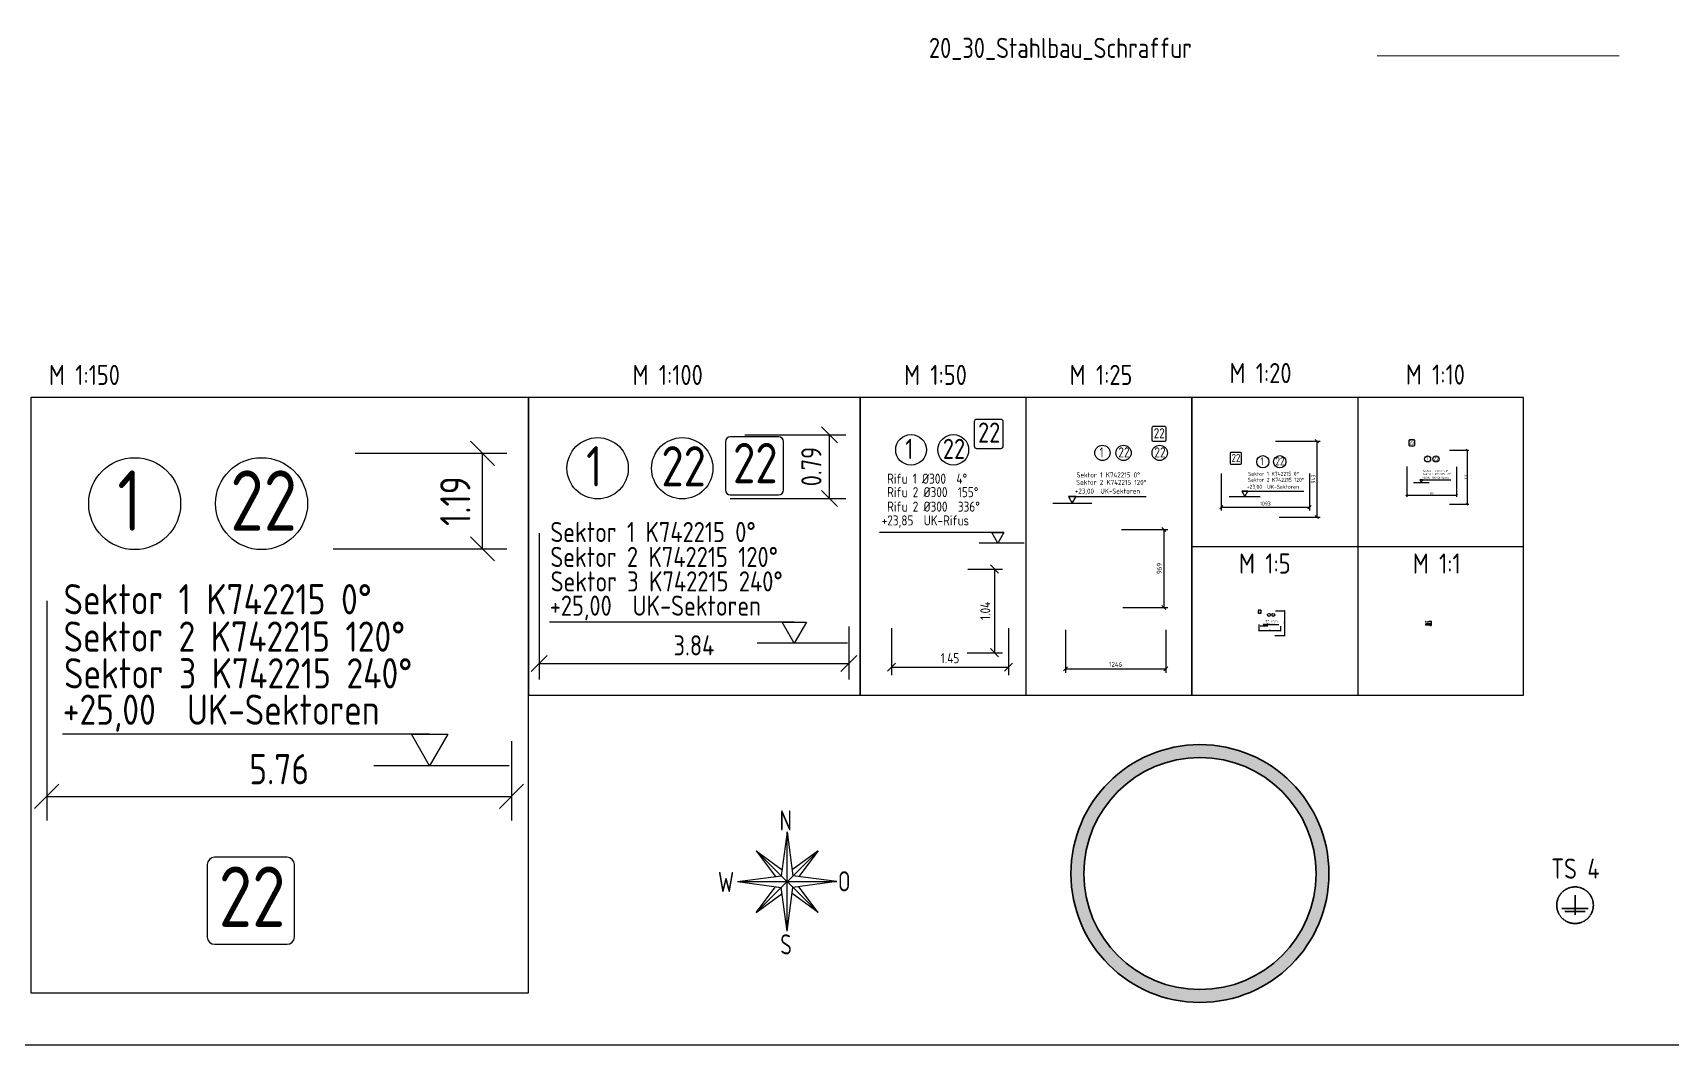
# Model space of a CAD drawing. Header units: millimetres. Extents: x -139278 to 641613, y -260926 to 217780.
# Drawn here: x 17982 to 38300, y -39772 to -27207 of the extents above; entities that cross this region are included whole.
import ezdxf
from ezdxf.enums import TextEntityAlignment as Align

# ---------------------------------------------------------------- set-up
doc = ezdxf.new("R2010")
doc.units = ezdxf.units.MM
doc.linetypes.add('ACAD_ISO09W100', pattern=[45, 24, -3, 6, -3, 6, -3])
doc.layers.add('00_Hilfskonstruktion', color=31, linetype='Continuous', plot=False)
for name, color, linetype, lineweight in [('00_Text_PapierBereich', 7, 'Continuous', 25), ('10_30_Bemassung_1', 7, 'Continuous', 25), ('10_30_Text_1', 7, 'Continuous', 25), ('10_30_Text_2', 2, 'Continuous', 25), ('20_30_Blitzschutz_Erdung', 7, 'ACAD_ISO09W100', 35), ('20_30_Stahlbau Schraffur', 7, 'Continuous', 18), ('20_30_Text_2', 7, 'Continuous', 25)]:
    doc.layers.add(name, color=color, linetype=linetype, lineweight=lineweight)
doc.styles.add('ISOCP', font='ISOCP', dxfattribs={"width": 0.9})
doc.dimstyles.new('M_001', dxfattribs={"dimtxt": 2.5, "dimasz": 2, "dimexe": 2, "dimexo": 2, "dimgap": 1, "dimtad": 1, "dimdec": 0, "dimzin": 1, "dimdsep": 46, "dimtxsty": 'ISOCP', "dimblk": 'OBLIQUE', "dimcen": 2.5, "dimclrd": 256, "dimclre": 256, "dimclrt": 256, "dimadec": 0, "dimazin": 0, "dimtfac": 1, "dimtdec": 0, "dimtmove": 2, "dimatfit": 3, "dimfxl": 0, "dimtolj": 1, "dimtzin": 0, "dimarcsym": 0})
doc.dimstyles.new('M_005', dxfattribs={"dimscale": 5, "dimtxt": 2.5, "dimasz": 2, "dimexe": 2, "dimexo": 2, "dimgap": 1, "dimtad": 1, "dimdec": 0, "dimzin": 1, "dimdsep": 46, "dimtxsty": 'ISOCP', "dimblk": 'OBLIQUE', "dimcen": 2.5, "dimclrd": 256, "dimclre": 256, "dimclrt": 256, "dimadec": 0, "dimazin": 0, "dimtfac": 1, "dimtdec": 0, "dimtmove": 2, "dimatfit": 3, "dimfxl": 0, "dimtolj": 1, "dimtzin": 0, "dimarcsym": 0})
doc.dimstyles.new('M_010', dxfattribs={"dimscale": 10, "dimtxt": 2.5, "dimasz": 2, "dimexe": 2, "dimexo": 2, "dimgap": 1, "dimtad": 1, "dimdec": 0, "dimzin": 1, "dimdsep": 46, "dimtxsty": 'ISOCP', "dimblk": 'OBLIQUE', "dimcen": 2.5, "dimclrd": 256, "dimclre": 256, "dimclrt": 256, "dimadec": 0, "dimazin": 0, "dimtfac": 1, "dimtdec": 0, "dimtmove": 2, "dimatfit": 3, "dimfxl": 0, "dimtolj": 1, "dimtzin": 0, "dimarcsym": 0})
doc.dimstyles.new('M_020', dxfattribs={"dimscale": 20, "dimtxt": 2.5, "dimasz": 2, "dimexe": 2, "dimexo": 2, "dimgap": 1, "dimtad": 1, "dimdec": 0, "dimzin": 1, "dimdsep": 46, "dimtxsty": 'ISOCP', "dimblk": 'OBLIQUE', "dimcen": 2.5, "dimclrd": 256, "dimclre": 256, "dimclrt": 256, "dimadec": 0, "dimazin": 0, "dimtfac": 1, "dimtdec": 0, "dimtmove": 2, "dimatfit": 3, "dimfxl": 0, "dimtolj": 1, "dimtzin": 0, "dimarcsym": 0})
doc.dimstyles.new('M_025', dxfattribs={"dimscale": 25, "dimtxt": 2.5, "dimasz": 2, "dimexe": 2, "dimexo": 2, "dimgap": 1, "dimtad": 1, "dimdec": 0, "dimzin": 1, "dimdsep": 46, "dimtxsty": 'ISOCP', "dimblk": 'OBLIQUE', "dimcen": 2.5, "dimclrd": 256, "dimclre": 256, "dimclrt": 256, "dimadec": 0, "dimazin": 0, "dimtfac": 1, "dimtdec": 0, "dimtmove": 2, "dimatfit": 3, "dimfxl": 0, "dimtolj": 1, "dimtzin": 0, "dimarcsym": 0})
doc.dimstyles.new('M_050', dxfattribs={"dimscale": 50, "dimtxt": 2.5, "dimasz": 2, "dimexe": 2, "dimexo": 2, "dimgap": 1, "dimtad": 1, "dimlfac": 0.001, "dimzin": 1, "dimdsep": 46, "dimtxsty": 'ISOCP', "dimblk": 'OBLIQUE', "dimcen": 2.5, "dimclrd": 256, "dimclre": 256, "dimclrt": 256, "dimadec": 0, "dimazin": 0, "dimtfac": 1, "dimtmove": 2, "dimatfit": 3, "dimfxl": 0, "dimtolj": 1, "dimtzin": 0, "dimarcsym": 0})
doc.dimstyles.new('M_100', dxfattribs={"dimscale": 100, "dimtxt": 2.5, "dimasz": 2, "dimexe": 2, "dimexo": 2, "dimgap": 1, "dimtad": 1, "dimlfac": 0.001, "dimzin": 1, "dimdsep": 46, "dimtxsty": 'ISOCP', "dimblk": 'OBLIQUE', "dimcen": 2.5, "dimclrd": 256, "dimclre": 256, "dimclrt": 256, "dimadec": 0, "dimazin": 0, "dimtfac": 1, "dimtmove": 2, "dimatfit": 3, "dimfxl": 0, "dimtolj": 1, "dimtzin": 0, "dimarcsym": 0})
doc.dimstyles.new('M_150', dxfattribs={"dimscale": 150, "dimtxt": 2.5, "dimasz": 2, "dimexe": 2, "dimexo": 2, "dimgap": 1, "dimtad": 1, "dimlfac": 0.001, "dimzin": 1, "dimdsep": 46, "dimtxsty": 'ISOCP', "dimblk": 'OBLIQUE', "dimcen": 2.5, "dimclrd": 256, "dimclre": 256, "dimclrt": 256, "dimadec": 0, "dimazin": 0, "dimtfac": 1, "dimtmove": 2, "dimatfit": 3, "dimfxl": 0, "dimtolj": 1, "dimtzin": 0, "dimarcsym": 0})

# ---------------------------------------------------------------- blocks, each defined once
blk = doc.blocks.new('_OBLIQUE')
at = {"color": 0, "linetype": 'ByBlock'}
blk.add_line((-0.5, -0.5), (0.5, 0.5), dxfattribs=at)
blk = doc.blocks.new('*D10')
at = {"layer": '10_30_Bemassung_1', "lineweight": -2}
for p, q in [((26810, -32196), (28062, -32196)), ((27862, -32986), (27862, -32196)), ((26628, -32986), (28062, -32986))]:
    blk.add_line(p, q, dxfattribs=at)
at = {"layer": 'Defpoints', "color": 0}
for p in [(26610, -32196), (27862, -32196), (26428, -32986)]:
    blk.add_point(p, dxfattribs=at)
at = {"layer": '10_30_Bemassung_1', "lineweight": -2, "xscale": 200, "yscale": 200, "zscale": 200}
for p, rotation in [((27862, -32196), 90), ((27862, -32986), 270)]:
    blk.add_blockref('_OBLIQUE', p, dxfattribs=dict(at, rotation=rotation))
at = {"layer": '10_30_Bemassung_1', "insert": (27637, -32591), "char_height": 250, "attachment_point": 5, "rotation": 90, "style": 'ISOCP'}
blk.add_mtext('\\A1;0.79', dxfattribs=at)
blk = doc.blocks.new('*D11')
at = {"layer": '10_30_Bemassung_1', "lineweight": -2}
for p, q in [((24260, -33416), (24260, -35234)), ((28102, -34576), (28102, -35234)), ((24260, -35034), (28102, -35034))]:
    blk.add_line(p, q, dxfattribs=at)
at = {"layer": 'Defpoints', "color": 0}
for p in [(24260, -33216), (28102, -34376), (28102, -35034)]:
    blk.add_point(p, dxfattribs=at)
at = {"layer": '10_30_Bemassung_1', "lineweight": -2, "xscale": 200, "yscale": 200, "zscale": 200, "rotation": 180}
blk.add_blockref('_OBLIQUE', (24260, -35034), dxfattribs=at)
at = {"layer": '10_30_Bemassung_1', "lineweight": -2, "xscale": 200, "yscale": 200, "zscale": 200}
blk.add_blockref('_OBLIQUE', (28102, -35034), dxfattribs=at)
at = {"layer": '10_30_Bemassung_1', "insert": (26181, -34809), "char_height": 250, "attachment_point": 5, "style": 'ISOCP'}
blk.add_mtext('\\A1;3.84', dxfattribs=at)
blk = doc.blocks.new('*D12')
at = {"layer": '10_30_Bemassung_1', "lineweight": -2}
for p, q in [((29579, -33862), (30006, -33862)), ((29906, -33862), (29906, -34900)), ((29569, -34900), (30006, -34900))]:
    blk.add_line(p, q, dxfattribs=at)
at = {"layer": 'Defpoints', "color": 0}
for p in [(29479, -33862), (29469, -34900), (29906, -34900)]:
    blk.add_point(p, dxfattribs=at)
at = {"layer": '10_30_Bemassung_1', "lineweight": -2, "xscale": 100, "yscale": 100, "zscale": 100}
for p, rotation in [((29906, -33862), 90), ((29906, -34900), 270)]:
    blk.add_blockref('_OBLIQUE', p, dxfattribs=dict(at, rotation=rotation))
at = {"layer": '10_30_Bemassung_1', "insert": (29793, -34381), "char_height": 125, "attachment_point": 5, "rotation": 90, "style": 'ISOCP'}
blk.add_mtext('\\A1;1.04', dxfattribs=at)
blk = doc.blocks.new('*D13')
at = {"layer": '10_30_Bemassung_1', "lineweight": -2}
for p, q in [((28629, -34596), (28629, -35181)), ((30082, -34596), (30082, -35181)), ((28629, -35081), (30082, -35081))]:
    blk.add_line(p, q, dxfattribs=at)
at = {"layer": 'Defpoints', "color": 0}
for p in [(28629, -34496), (30082, -34496), (30082, -35081)]:
    blk.add_point(p, dxfattribs=at)
at = {"layer": '10_30_Bemassung_1', "lineweight": -2, "xscale": 100, "yscale": 100, "zscale": 100, "rotation": 180}
blk.add_blockref('_OBLIQUE', (28629, -35081), dxfattribs=at)
at = {"layer": '10_30_Bemassung_1', "lineweight": -2, "xscale": 100, "yscale": 100, "zscale": 100}
blk.add_blockref('_OBLIQUE', (30082, -35081), dxfattribs=at)
at = {"layer": '10_30_Bemassung_1', "insert": (29356, -34968), "char_height": 125, "attachment_point": 5, "style": 'ISOCP'}
blk.add_mtext('\\A1;1.45', dxfattribs=at)
blk = doc.blocks.new('*D14')
at = {"layer": '10_30_Bemassung_1', "lineweight": -2}
for p, q in [((31484, -33371), (32057, -33371)), ((32007, -33371), (32007, -34340)), ((31498, -34340), (32057, -34340))]:
    blk.add_line(p, q, dxfattribs=at)
at = {"layer": 'Defpoints', "color": 0}
for p in [(31434, -33371), (31448, -34340), (32007, -34340)]:
    blk.add_point(p, dxfattribs=at)
at = {"layer": '10_30_Bemassung_1', "lineweight": -2, "xscale": 50, "yscale": 50, "zscale": 50}
for p, rotation in [((32007, -33371), 90), ((32007, -34340), 270)]:
    blk.add_blockref('_OBLIQUE', p, dxfattribs=dict(at, rotation=rotation))
at = {"layer": '10_30_Bemassung_1', "insert": (31951, -33855), "char_height": 62.5, "attachment_point": 5, "rotation": 90, "style": 'ISOCP'}
blk.add_mtext('\\A1;969', dxfattribs=at)
blk = doc.blocks.new('*D15')
at = {"layer": '10_30_Bemassung_1', "lineweight": -2}
for p, q in [((30788, -34618), (30788, -35152)), ((32033, -34618), (32033, -35152)), ((30788, -35102), (32033, -35102))]:
    blk.add_line(p, q, dxfattribs=at)
at = {"layer": 'Defpoints', "color": 0}
for p in [(30788, -34568), (32033, -34568), (32033, -35102)]:
    blk.add_point(p, dxfattribs=at)
at = {"layer": '10_30_Bemassung_1', "lineweight": -2, "xscale": 50, "yscale": 50, "zscale": 50, "rotation": 180}
blk.add_blockref('_OBLIQUE', (30788, -35102), dxfattribs=at)
at = {"layer": '10_30_Bemassung_1', "lineweight": -2, "xscale": 50, "yscale": 50, "zscale": 50}
blk.add_blockref('_OBLIQUE', (32033, -35102), dxfattribs=at)
at = {"layer": '10_30_Bemassung_1', "insert": (31410, -35046), "char_height": 62.5, "attachment_point": 5, "style": 'ISOCP'}
blk.add_mtext('\\A1;1246', dxfattribs=at)
blk = doc.blocks.new('*D16')
at = {"layer": '10_30_Bemassung_1', "lineweight": -2}
for p, q in [((33394, -32274), (33946, -32274)), ((33906, -32274), (33906, -33217)), ((33438, -33217), (33946, -33217))]:
    blk.add_line(p, q, dxfattribs=at)
at = {"layer": 'Defpoints', "color": 0}
for p in [(33354, -32274), (33398, -33217), (33906, -33217)]:
    blk.add_point(p, dxfattribs=at)
at = {"layer": '10_30_Bemassung_1', "lineweight": -2, "xscale": 40, "yscale": 40, "zscale": 40}
for p, rotation in [((33906, -32274), 90), ((33906, -33217), 270)]:
    blk.add_blockref('_OBLIQUE', p, dxfattribs=dict(at, rotation=rotation))
at = {"layer": '10_30_Bemassung_1', "insert": (33861, -32745), "char_height": 50, "attachment_point": 5, "rotation": 90, "style": 'ISOCP'}
blk.add_mtext('\\A1;943', dxfattribs=at)
blk = doc.blocks.new('*D17')
at = {"layer": '10_30_Bemassung_1', "lineweight": -2}
for p, q in [((32720, -32678), (32720, -33135)), ((33813, -32678), (33813, -33135)), ((32720, -33095), (33813, -33095))]:
    blk.add_line(p, q, dxfattribs=at)
at = {"layer": 'Defpoints', "color": 0}
for p in [(32720, -32638), (33813, -32638), (33813, -33095)]:
    blk.add_point(p, dxfattribs=at)
at = {"layer": '10_30_Bemassung_1', "lineweight": -2, "xscale": 40, "yscale": 40, "zscale": 40, "rotation": 180}
blk.add_blockref('_OBLIQUE', (32720, -33095), dxfattribs=at)
at = {"layer": '10_30_Bemassung_1', "lineweight": -2, "xscale": 40, "yscale": 40, "zscale": 40}
blk.add_blockref('_OBLIQUE', (33813, -33095), dxfattribs=at)
at = {"layer": '10_30_Bemassung_1', "insert": (33266, -33050), "char_height": 50, "attachment_point": 5, "style": 'ISOCP'}
blk.add_mtext('\\A1;1093', dxfattribs=at)
blk = doc.blocks.new('*D18')
at = {"layer": '10_30_Bemassung_1', "lineweight": -2}
for p, q in [((35552, -32385), (35788, -32385)), ((35768, -32385), (35768, -33057)), ((35550, -33057), (35788, -33057))]:
    blk.add_line(p, q, dxfattribs=at)
at = {"layer": 'Defpoints', "color": 0}
for p in [(35532, -32385), (35530, -33057), (35768, -33057)]:
    blk.add_point(p, dxfattribs=at)
at = {"layer": '10_30_Bemassung_1', "lineweight": -2, "xscale": 20, "yscale": 20, "zscale": 20}
for p, rotation in [((35768, -32385), 90), ((35768, -33057), 270)]:
    blk.add_blockref('_OBLIQUE', p, dxfattribs=dict(at, rotation=rotation))
at = {"layer": '10_30_Bemassung_1', "insert": (35746, -32721), "char_height": 25, "attachment_point": 5, "rotation": 90, "style": 'ISOCP'}
blk.add_mtext('\\A1;672', dxfattribs=at)
blk = doc.blocks.new('*D19')
at = {"layer": '10_30_Bemassung_1', "lineweight": -2}
for p, q in [((35020, -32588), (35020, -32965)), ((35638, -32592), (35638, -32965)), ((35020, -32945), (35638, -32945))]:
    blk.add_line(p, q, dxfattribs=at)
at = {"layer": 'Defpoints', "color": 0}
for p in [(35020, -32568), (35638, -32572), (35638, -32945)]:
    blk.add_point(p, dxfattribs=at)
at = {"layer": '10_30_Bemassung_1', "lineweight": -2, "xscale": 20, "yscale": 20, "zscale": 20, "rotation": 180}
blk.add_blockref('_OBLIQUE', (35020, -32945), dxfattribs=at)
at = {"layer": '10_30_Bemassung_1', "lineweight": -2, "xscale": 20, "yscale": 20, "zscale": 20}
blk.add_blockref('_OBLIQUE', (35638, -32945), dxfattribs=at)
at = {"layer": '10_30_Bemassung_1', "insert": (35329, -32922), "char_height": 25, "attachment_point": 5, "style": 'ISOCP'}
blk.add_mtext('\\A1;618', dxfattribs=at)
blk = doc.blocks.new('*D20')
at = {"layer": '10_30_Bemassung_1', "lineweight": -2}
for p, q in [((33392, -34380), (33513, -34380)), ((33503, -34380), (33503, -34686)), ((33384, -34686), (33513, -34686))]:
    blk.add_line(p, q, dxfattribs=at)
at = {"layer": 'Defpoints', "color": 0}
for p in [(33382, -34380), (33374, -34686), (33503, -34686)]:
    blk.add_point(p, dxfattribs=at)
at = {"layer": '10_30_Bemassung_1', "lineweight": -2, "xscale": 10, "yscale": 10, "zscale": 10}
for p, rotation in [((33503, -34380), 90), ((33503, -34686), 270)]:
    blk.add_blockref('_OBLIQUE', p, dxfattribs=dict(at, rotation=rotation))
at = {"layer": '10_30_Bemassung_1', "insert": (33492, -34533), "char_height": 12.5, "attachment_point": 5, "rotation": 90, "style": 'ISOCP'}
blk.add_mtext('\\A1;306', dxfattribs=at)
blk = doc.blocks.new('*D21')
at = {"layer": '10_30_Bemassung_1', "lineweight": -2}
for p, q in [((33186, -34550), (33186, -34634)), ((33186, -34624), (33453, -34624)), ((33453, -34573), (33453, -34634))]:
    blk.add_line(p, q, dxfattribs=at)
at = {"layer": 'Defpoints', "color": 0}
for p in [(33186, -34540), (33453, -34563), (33453, -34624)]:
    blk.add_point(p, dxfattribs=at)
at = {"layer": '10_30_Bemassung_1', "lineweight": -2, "xscale": 10, "yscale": 10, "zscale": 10, "rotation": 180}
blk.add_blockref('_OBLIQUE', (33186, -34624), dxfattribs=at)
at = {"layer": '10_30_Bemassung_1', "lineweight": -2, "xscale": 10, "yscale": 10, "zscale": 10}
blk.add_blockref('_OBLIQUE', (33453, -34624), dxfattribs=at)
at = {"layer": '10_30_Bemassung_1', "insert": (33319, -34613), "char_height": 12.5, "attachment_point": 5, "style": 'ISOCP'}
blk.add_mtext('\\A1;267', dxfattribs=at)
blk = doc.blocks.new('*D22')
at = {"layer": '10_30_Bemassung_1', "lineweight": -2}
for p, q in [((35294, -34509), (35323, -34509)), ((35321, -34509), (35321, -34562)), ((35304, -34562), (35323, -34562))]:
    blk.add_line(p, q, dxfattribs=at)
at = {"layer": 'Defpoints', "color": 0}
for p in [(35292, -34509), (35302, -34562), (35321, -34562)]:
    blk.add_point(p, dxfattribs=at)
at = {"layer": '10_30_Bemassung_1', "lineweight": -2, "xscale": 2, "yscale": 2, "zscale": 2}
for p, rotation in [((35321, -34509), 90), ((35321, -34562), 270)]:
    blk.add_blockref('_OBLIQUE', p, dxfattribs=dict(at, rotation=rotation))
at = {"layer": '10_30_Bemassung_1', "insert": (35319, -34535), "char_height": 2.5, "attachment_point": 5, "rotation": 90, "style": 'ISOCP'}
blk.add_mtext('\\A1;53', dxfattribs=at)
blk = doc.blocks.new('*D23')
at = {"layer": '10_30_Bemassung_1', "lineweight": -2}
for p, q in [((35252, -34540), (35252, -34557)), ((35309, -34531), (35309, -34557)), ((35252, -34555), (35309, -34555))]:
    blk.add_line(p, q, dxfattribs=at)
at = {"layer": 'Defpoints', "color": 0}
for p in [(35252, -34538), (35309, -34529), (35309, -34555)]:
    blk.add_point(p, dxfattribs=at)
at = {"layer": '10_30_Bemassung_1', "lineweight": -2, "xscale": 2, "yscale": 2, "zscale": 2, "rotation": 180}
blk.add_blockref('_OBLIQUE', (35252, -34555), dxfattribs=at)
at = {"layer": '10_30_Bemassung_1', "lineweight": -2, "xscale": 2, "yscale": 2, "zscale": 2}
blk.add_blockref('_OBLIQUE', (35309, -34555), dxfattribs=at)
at = {"layer": '10_30_Bemassung_1', "insert": (35280, -34553), "char_height": 2.5, "attachment_point": 5, "style": 'ISOCP'}
blk.add_mtext('\\A1;56', dxfattribs=at)
blk = doc.blocks.new('*D26')
at = {"layer": '10_30_Bemassung_1', "lineweight": -2}
for p, q in [((21980, -32426), (23859, -32426)), ((23559, -33612), (23559, -32426)), ((21707, -33612), (23859, -33612))]:
    blk.add_line(p, q, dxfattribs=at)
at = {"layer": 'Defpoints', "color": 0}
for p in [(21680, -32426), (23559, -32426), (21407, -33612)]:
    blk.add_point(p, dxfattribs=at)
at = {"layer": '10_30_Bemassung_1', "lineweight": -2, "xscale": 300, "yscale": 300, "zscale": 300}
for p, rotation in [((23559, -32426), 90), ((23559, -33612), 270)]:
    blk.add_blockref('_OBLIQUE', p, dxfattribs=dict(at, rotation=rotation))
at = {"layer": '10_30_Bemassung_1', "insert": (23221, -33019), "char_height": 375, "attachment_point": 5, "rotation": 90, "style": 'ISOCP'}
blk.add_mtext('\\A1;1.19', dxfattribs=at)
blk = doc.blocks.new('*D27')
at = {"layer": '10_30_Bemassung_1', "lineweight": -2}
for p, q in [((18155, -34257), (18155, -36983)), ((23918, -35997), (23918, -36983)), ((18155, -36683), (23918, -36683))]:
    blk.add_line(p, q, dxfattribs=at)
at = {"layer": 'Defpoints', "color": 0}
for p in [(18155, -33957), (23918, -35697), (23918, -36683)]:
    blk.add_point(p, dxfattribs=at)
at = {"layer": '10_30_Bemassung_1', "lineweight": -2, "xscale": 300, "yscale": 300, "zscale": 300, "rotation": 180}
blk.add_blockref('_OBLIQUE', (18155, -36683), dxfattribs=at)
at = {"layer": '10_30_Bemassung_1', "lineweight": -2, "xscale": 300, "yscale": 300, "zscale": 300}
blk.add_blockref('_OBLIQUE', (23918, -36683), dxfattribs=at)
at = {"layer": '10_30_Bemassung_1', "insert": (21037, -36346), "char_height": 375, "attachment_point": 5, "style": 'ISOCP'}
blk.add_mtext('\\A1;5.76', dxfattribs=at)
blk = doc.blocks.new('Kartenkreis')
at = {"layer": '00_Text_PapierBereich'}
h = blk.add_hatch(color=180, dxfattribs=at)
h.paths.add_polyline_path([(2000, 0, 1), (-2000, 0, 1)])
h.paths.add_polyline_path([(-1800, 0, -1), (1800, 0, -1)], flags=16)
at = {"layer": '20_30_Text_2', "lineweight": 35, "ltscale": 0.3}
for radius in [2000, 1800]:
    blk.add_circle((0, 0), radius, dxfattribs=at)

msp = doc.modelspace()

# ---------------------------------------------------------------- linework, layer by layer
for p, q in [((30298.856, -35427.988), (30298.856, -31734.788)), ((34412.53, -31734.788), (34412.53, -35427.988)), ((32355.693, -33581.388), (36469.367, -33581.388))]:
    msp.add_line(p, q)
for points in [[(17957.833, -39121.188), (24128.345, -39121.188), (24128.345, -31734.788), (17957.833, -31734.788)], [(24128.345, -35427.988), (28242.019, -35427.988), (28242.019, -31734.788), (24128.345, -31734.788)], [(28242.019, -35427.988), (32355.693, -35427.988), (32355.693, -31734.788), (28242.019, -31734.788)], [(32355.693, -35427.988), (36469.367, -35427.988), (36469.367, -31734.788), (32355.693, -31734.788)]]:
    msp.add_lwpolyline(points, close=True)
at = {"layer": '00_Hilfskonstruktion'}
msp.add_lwpolyline([(-1311.381, -10318.745), (62337.413, -10318.745), (62337.413, -39771.866), (-1311.381, -39771.866)], close=True, dxfattribs=at)
at = {"layer": '00_Text_PapierBereich'}
for p, q in [((27336.299, -37124.347), (27263.729, -37668.652)), ((27336.299, -38358.097), (27336.299, -37124.347)), ((27336.299, -37124.347), (27408.869, -37668.652)), ((26953.203, -37358.126), (27719.395, -38124.318)), ((26953.203, -38124.318), (27719.395, -37358.126)), ((26953.203, -37358.126), (27273.505, -37595.331)), ((26953.203, -37358.126), (27190.408, -37678.428)), ((27719.395, -37358.126), (27399.093, -37595.331)), ((27719.395, -37358.126), (27482.19, -37678.428)), ((26719.424, -37741.222), (27263.729, -37668.652)), ((26719.424, -37741.222), (27263.729, -37813.792)), ((26719.424, -37741.222), (27953.174, -37741.222)), ((27953.174, -37741.222), (27408.869, -37668.652)), ((27953.174, -37741.222), (27408.869, -37813.792)), ((26953.203, -38124.318), (27190.408, -37804.016)), ((26953.203, -38124.318), (27273.505, -37887.113)), ((27336.299, -38358.097), (27263.729, -37813.792)), ((27336.299, -38358.097), (27408.869, -37813.792)), ((27719.395, -38124.318), (27399.093, -37887.113)), ((27719.395, -38124.318), (27482.19, -37804.016))]:
    msp.add_line(p, q, dxfattribs=at)
for points in [[(27336.299, -37124.347), (27336.299, -37741.222), (27263.729, -37668.652), (27336.299, -37124.347)], [(26953.203, -37358.126), (27263.729, -37668.652), (27190.408, -37678.428), (26953.203, -37358.126)], [(27719.395, -37358.126), (27408.869, -37668.652), (27399.093, -37595.331), (27719.395, -37358.126)], [(26719.424, -37741.222), (27336.299, -37741.222), (27263.729, -37813.792), (26719.424, -37741.222)], [(27953.174, -37741.222), (27336.299, -37741.222), (27408.869, -37668.652), (27953.174, -37741.222)], [(27336.299, -38358.097), (27336.299, -37741.222), (27408.869, -37813.792), (27336.299, -38358.097)], [(26953.203, -38124.318), (27263.729, -37813.792), (27273.505, -37887.113), (26953.203, -38124.318)], [(27719.395, -38124.318), (27408.869, -37813.792), (27482.19, -37804.016), (27719.395, -38124.318)]]:
    msp.add_solid(points, dxfattribs=at)
at = {"layer": '10_30_Text_1'}
for p, q in [((32972.713, -32895.408), (33744.4, -32895.408)), ((35103.169, -32787.206), (35296.091, -32787.206)), ((35180.815, -32754.618), (35566.659, -32754.618)), ((30631.362, -33043.7), (31113.667, -33043.7)), ((30825.477, -32962.23), (31790.087, -32962.23)), ((32817.421, -32960.585), (33203.264, -32960.585)), ((30023.356, -33409.613), (28479.98, -33409.613)), ((30277.329, -33539.967), (29717.305, -33539.967)), ((27424.533, -34520.041), (24390.586, -34520.041)), ((35263.905, -34539.014), (35302.489, -34539.014)), ((33201.641, -34568.727), (33298.102, -34568.727)), ((33240.464, -34552.433), (33433.386, -34552.433)), ((35256.14, -34542.273), (35275.432, -34542.273)), ((28083, -34780.748), (26962.952, -34780.748)), ((22902.116, -35912.668), (18351.195, -35912.668)), ((23889.816, -36303.728), (22209.744, -36303.728))]:
    msp.add_line(p, q, dxfattribs=at)
for points in [[(33010.342, -32960.585), (33047.972, -32895.408), (32972.713, -32895.408)], [(35199.63, -32787.206), (35218.445, -32754.618), (35180.815, -32754.618)], [(30872.514, -33043.7), (30919.551, -32962.23), (30825.477, -32962.23)], [(29948.096, -33539.967), (29872.836, -33409.613), (30023.356, -33409.613)], [(27424.533, -34780.748), (27274.014, -34520.041), (27575.052, -34520.041)], [(35265.786, -34542.273), (35267.668, -34539.014), (35263.905, -34539.014)], [(33249.872, -34568.727), (33259.279, -34552.433), (33240.464, -34552.433)], [(22902.116, -36303.728), (22676.337, -35912.668), (23127.895, -35912.668)]]:
    msp.add_lwpolyline(points, close=True, dxfattribs=at)
at = {"layer": '10_30_Text_2'}
for points in [[(29686.182, -32365.132), (29986.182, -32365.132, 0.414213562), (30016.182, -32335.132), (30016.182, -32035.132, 0.414213562), (29986.182, -32005.132), (29686.182, -32005.132, 0.414213562), (29656.182, -32035.132), (29656.182, -32335.132, 0.414213562)], [(31873.002, -32275.132), (32023.002, -32275.132, 0.414213562), (32038.002, -32260.132), (32038.002, -32110.132, 0.414213562), (32023.002, -32095.132), (31873.002, -32095.132, 0.414213562), (31858.002, -32110.132), (31858.002, -32260.132, 0.414213562)], [(26630.903, -32940.875), (27230.903, -32940.875, 0.414213562), (27290.903, -32880.875), (27290.903, -32280.875, 0.414213562), (27230.903, -32220.875), (26630.903, -32220.875, 0.414213562), (26570.903, -32280.875), (26570.903, -32880.875, 0.414213562)], [(35052.944, -32332.115), (35112.944, -32332.115, 0.414213562), (35118.944, -32326.115), (35118.944, -32266.115, 0.414213562), (35112.944, -32260.115), (35052.944, -32260.115, 0.414213562), (35046.944, -32266.115), (35046.944, -32326.115, 0.414213562)], [(32840.212, -32561.851), (32960.212, -32561.851, 0.414213562), (32972.212, -32549.851), (32972.212, -32429.851, 0.414213562), (32960.212, -32417.851), (32840.212, -32417.851, 0.414213562), (32828.212, -32429.851), (32828.212, -32549.851, 0.414213562)], [(33181.881, -34410.242), (33211.881, -34410.242, 0.414213562), (33214.881, -34407.242), (33214.881, -34377.242, 0.414213562), (33211.881, -34374.242), (33181.881, -34374.242, 0.414213562), (33178.881, -34377.242), (33178.881, -34407.242, 0.414213562)], [(35251.901, -34518.886), (35257.901, -34518.886, 0.414213562), (35258.501, -34518.286), (35258.501, -34512.286, 0.414213562), (35257.901, -34511.686), (35251.901, -34511.686, 0.414213562), (35251.301, -34512.286), (35251.301, -34518.286, 0.414213562)], [(20235.218, -38519.036), (21135.218, -38519.036, 0.414213562), (21225.218, -38429.036), (21225.218, -37529.036, 0.414213562), (21135.218, -37439.036), (20235.218, -37439.036, 0.414213562), (20145.218, -37529.036), (20145.218, -38429.036, 0.414213562)]]:
    msp.add_lwpolyline(points, format="xyb", close=True, dxfattribs=at)
for centre, radius in [((24986.497, -32611.99), 380.254), ((26035.759, -32611.99), 380.254), ((28872.361, -32383.296), 190.127), ((29396.992, -32383.296), 190.127), ((19245.062, -33050.591), 570.381), ((20818.955, -33050.591), 570.381), ((31245.962, -32420.982), 95.064), ((31508.277, -32420.982), 95.064), ((31955.859, -32420.982), 95.064), ((33234.776, -32530.318), 76.051), ((33444.628, -32530.318), 76.051), ((35278.257, -32495.695), 38.025), ((35383.183, -32495.695), 38.025), ((33311.779, -34431.23), 19.013), ((33364.242, -34431.23), 19.013), ((35276.013, -34518.593), 3.803), ((35286.506, -34518.593), 3.803)]:
    msp.add_circle(centre, radius, dxfattribs=at)
at = {"layer": '20_30_Blitzschutz_Erdung'}
for p, q in [((37106.657, -37909.159), (37106.657, -38153)), ((36942.682, -38073.134), (37270.631, -38073.134)), ((36981.641, -38112.092), (37231.673, -38112.092))]:
    msp.add_line(p, q, dxfattribs=at)
msp.add_circle((37106.751, -38033.877), 227.01, dxfattribs=at)
at = {"layer": '20_30_Stahlbau Schraffur'}
msp.add_line((34653.104, -27494.897), (37653.104, -27494.897), dxfattribs=at)

# ---------------------------------------------------------------- block references
at = {"layer": '10_30_Text_1', "xscale": 0.7999999999883585, "yscale": 0.7999999999883585, "zscale": 0.8}
msp.add_blockref('Kartenkreis', (32455.548, -37641.027), dxfattribs=at)

# ---------------------------------------------------------------- texts
at = {"style": 'ISOCP', "width": 0.9}
for s, p in [('M 1:150', (18182.499, -31578.012)), ('M 1:100', (25419.387, -31578.012)), ('M 1:50', (28786.476, -31578.012)), ('M 1:25', (30839.846, -31578.012)), ('M 1:20', (32821.718, -31555.386)), ('M 1:10', (35008.663, -31573.527)), ('M 1:5', (32939.878, -33918.606)), ('M 1:1', (35094.538, -33918.606))]:
    msp.add_text(s, height=250, dxfattribs=at).set_placement(p)
at = {"linetype": 'Continuous', "style": 'ISOCP', "width": 0.9}
msp.add_text('TS 4', height=250, dxfattribs=at).set_placement((36811.197, -37704.474))
at = {"layer": '00_Text_PapierBereich', "style": 'ISOCP', "width": 0.8}
for s, p in [('N', (27241.974, -36982.606)), ('W', (26478.626, -37744.927)), ('O', (27966.941, -37737.588)), ('S', (27251.945, -38520.46))]:
    msp.add_text(s, height=250, rotation=0.0000001, dxfattribs=at).set_placement(p, align=Align.MIDDLE_LEFT)
at = {"layer": '10_30_Text_1', "style": 'ISOCP', "width": 0.9}
for s, height, p in [('Rifu 1 %%c300  4°', 125, (28575.91, -32803.408)), ('Sektor 1 K742215 0°', 62.5, (30923.843, -32725.215)), ('Sektor 1 K742215 0°', 50, (33051.406, -32705.797)), ('Sektor 2 K742215 120°', 25, (35218.727, -32696.893)), ('Sektor 1 K742215 0°', 25, (35220.162, -32659.812)), ('Rifu 2 %%c300  155°', 125, (28575.91, -32970.627)), ('+23,00  UK-Sektoren', 62.5, (30905.021, -32926.373)), ('Sektor 2 K742215 120°', 62.5, (30920.256, -32817.917)), ('+23,00  UK-Sektoren', 50, (33036.348, -32866.723)), ('Sektor 2 K742215 120°', 50, (33048.536, -32779.958)), ('+23,00  UK-Sektoren', 25, (35212.633, -32740.275)), ('Rifu 2 %%c300  336°', 125, (28575.91, -33149.883)), ('Sektor 1 K742215 0°', 250, (24399.738, -33527.595)), ('+23,85  UK-Rifus', 125, (28508.669, -33321.697)), ('Sektor 2 K742215 120°', 250, (24399.738, -33836.903)), ('Sektor 3 K742215 240°', 250, (24403.481, -34140.586)), ('Sektor 1 K742215 0°', 375, (18364.923, -34423.998)), ('+25,00  UK-Sektoren', 250, (24392.601, -34441.58)), ('Sektor 2 K742215 120°', 375, (18364.923, -34887.96)), ('+23,00  UK-Sektoren', 12.5, (33256.373, -34545.261)), ('Sektor 2 K742215 120°', 12.5, (33259.42, -34523.57)), ('Sektor 1 K742215 0°', 12.5, (33260.138, -34505.03)), ('+23,00  UK-Sektoren', 2.5, (35267.087, -34537.579)), ('Sektor 2 K742215 120°', 2.5, (35267.696, -34533.241)), ('Sektor 1 K742215 0°', 2.5, (35267.839, -34529.533)), ('Sektor 3 K742215 240°', 375, (18370.538, -35343.486)), ('+25,00  UK-Sektoren', 375, (18354.218, -35794.977))]:
    msp.add_text(s, height=height, dxfattribs=at).set_placement(p)
at = {"layer": '10_30_Text_2', "style": 'ISOCP', "width": 0.9}
for s, height, p in [('22', 250, (29841.528, -32168.26)), ('22', 500, (26941.593, -32547.131)), ('1', 250, (28851.373, -32370.773)), ('22', 250, (29405.515, -32370.773)), ('22', 125, (31950.675, -32176.696)), ('22', 50, (35084.013, -32292.741)), ('1', 500, (24944.521, -32586.943)), ('22', 500, (26052.804, -32586.943)), ('1', 125, (31235.468, -32414.72)), ('22', 125, (31512.538, -32414.72)), ('22', 125, (31960.12, -32414.72)), ('22', 100, (32902.35, -32483.102)), ('1', 100, (33226.381, -32525.308)), ('22', 100, (33448.037, -32525.308)), ('1', 50, (35274.06, -32493.19)), ('22', 50, (35384.888, -32493.19)), ('1', 750, (19182.098, -33013.021)), ('22', 750, (20844.522, -33013.021)), ('22', 25, (33197.416, -34390.555)), ('1', 25, (33309.68, -34429.977)), ('22', 25, (33365.094, -34429.977)), ('22', 5, (35255.008, -34514.948)), ('1', 5, (35275.594, -34518.343)), ('22', 5, (35286.676, -34518.343)), ('22', 750, (20701.254, -37928.42))]:
    msp.add_text(s, height=height, dxfattribs=at).set_placement(p, align=Align.MIDDLE)
at = {"layer": '20_30_Stahlbau Schraffur', "style": 'ISOCP', "width": 0.9}
msp.add_text('20_30_Stahlbau_Schraffur', height=250, dxfattribs=at).set_placement((29094.837, -27594.897), align=Align.BOTTOM_LEFT)

# ---------------------------------------------------------------- dimensions: what is measured, and where the dimension line sits
at = {"layer": '10_30_Bemassung_1'}
dim = msp.add_linear_dim(base=(27862.439, -32195.763), p1=(26427.53, -32986.362), p2=(26609.953, -32195.763), angle=90, dimstyle='M_100', override={"dimtxsty": 'ISOCP'}, dxfattribs=at)
dim.commit()
dim.dimension.update_dxf_attribs({"geometry": '*D10', "text_midpoint": (27637.439, -32591.063)})
for base, p1, p2, dimstyle, picture, middle in [((23558.974, -32426.251), (21406.612, -33612.149), (21680.246, -32426.251), 'M_150', '*D26', (23221.474, -33019.2)), ((33905.886, -33216.631), (33353.568, -32274.021), (33397.509, -33216.631), 'M_020', '*D16', (33860.886, -32745.326)), ((35768.29, -33057.43), (35532.032, -32385.199), (35530.247, -33057.43), 'M_010', '*D18', (35745.787, -32721.314)), ((32006.88, -34339.6), (31434.095, -33370.892), (31447.664, -34339.6), 'M_025', '*D14', (31950.63, -33855.246)), ((29905.555, -34899.709), (29478.998, -33862.419), (29468.61, -34899.709), 'M_050', '*D12', (29793.055, -34381.064)), ((33502.968, -34686.211), (33381.76, -34379.824), (33374.11, -34686.211), 'M_005', '*D20', (33491.718, -34533.017)), ((35321.173, -34561.755), (35291.66, -34508.9), (35301.6, -34561.755), 'M_001', '*D22', (35318.923, -34535.327))]:
    dim = msp.add_linear_dim(base=base, p1=p1, p2=p2, angle=90, dimstyle=dimstyle, dxfattribs=at)
    dim.commit()
    dim.dimension.update_dxf_attribs({"geometry": picture, "text_midpoint": middle})
for base, p1, p2, dimstyle, picture, middle in [((33812.781, -33094.932), (32719.769, -32637.517), (33812.781, -32637.517), 'M_020', '*D17', (33266.275, -33049.932)), ((35638.113, -32944.938), (35019.962, -32568.139), (35638.113, -32572.138), 'M_010', '*D19', (35329.037, -32922.438)), ((23918.074, -36683.495), (18155.167, -33957.255), (23918.074, -35696.595), 'M_150', '*D27', (21036.62, -36345.995)), ((30082.35, -35080.75), (28628.735, -34495.917), (30082.35, -34495.917), 'M_050', '*D13', (29355.543, -34968.25)), ((33452.865, -34623.912), (33185.955, -34540.472), (33452.865, -34562.795), 'M_005', '*D21', (33319.41, -34612.661)), ((35308.703, -34555.186), (35252.273, -34538.481), (35308.703, -34529.387), 'M_001', '*D23', (35280.488, -34552.936)), ((32033.245, -35101.96), (30787.72, -34568.308), (32033.245, -34568.308), 'M_025', '*D15', (31410.483, -35045.704))]:
    dim = msp.add_linear_dim(base=base, p1=p1, p2=p2, dimstyle=dimstyle, dxfattribs=at)
    dim.commit()
    dim.dimension.update_dxf_attribs({"geometry": picture, "text_midpoint": middle})
dim = msp.add_linear_dim(base=(28101.838, -35033.926), p1=(24259.9, -33216.432), p2=(28101.838, -34375.993), dimstyle='M_100', override={"dimtxsty": 'ISOCP'}, dxfattribs=at)
dim.commit()
dim.dimension.update_dxf_attribs({"geometry": '*D11', "text_midpoint": (26180.869, -34808.926)})

doc.saveas('drawing.dxf')
